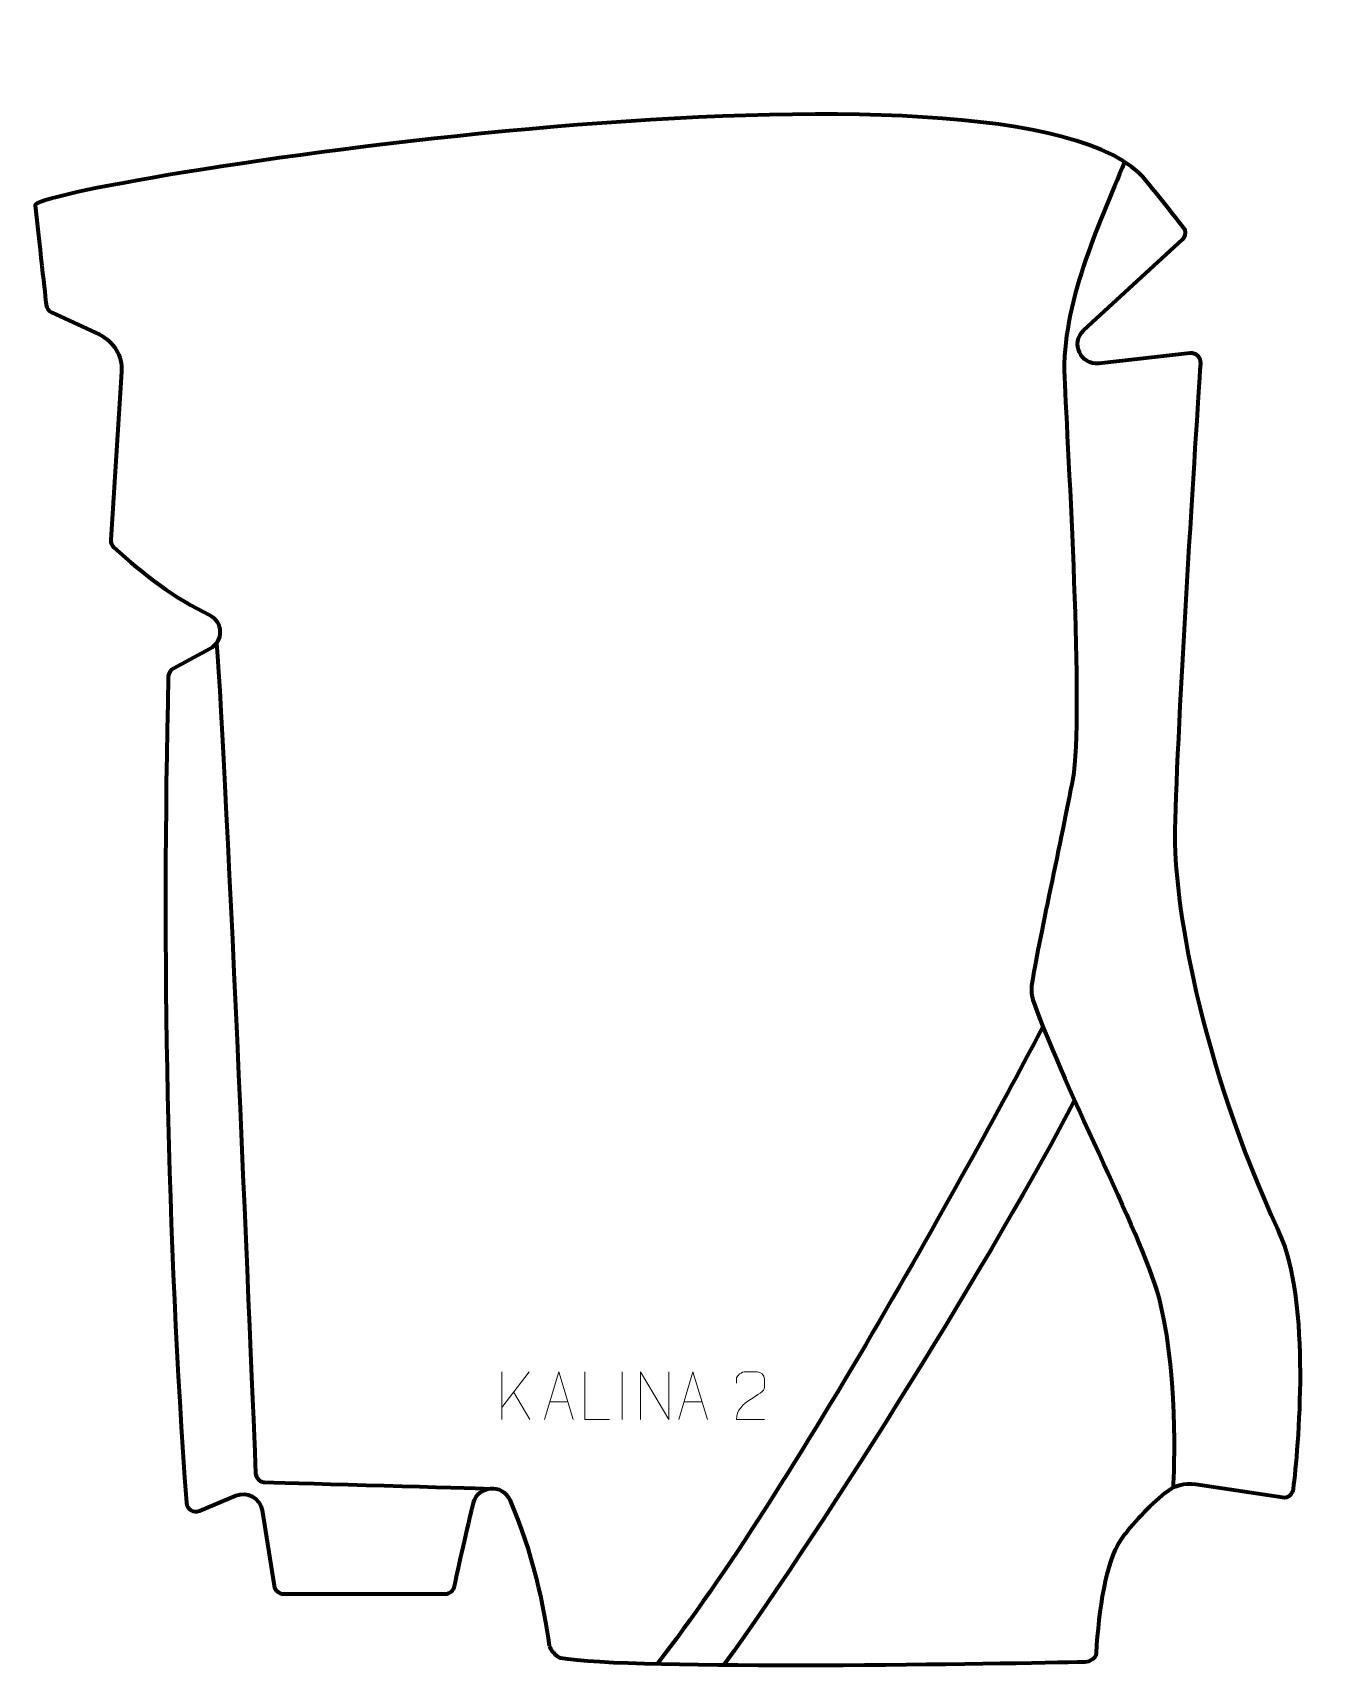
# Model space of a CAD drawing. Header units: millimetres. Extents: x -329 to 339, y -442 to 412.
import ezdxf

# ---------------------------------------------------------------- set-up
doc = ezdxf.new("R2010")
doc.units = ezdxf.units.MM
doc.header["$MEASUREMENT"] = 0
for name, color, linetype in [('layer 1', 7, 'Continuous'), ('layer 2', 7, 'Continuous'), ('layer 3', 7, 'Continuous')]:
    doc.layers.add(name, color=color, linetype=linetype)

msp = doc.modelspace()

# ---------------------------------------------------------------- linework, layer by layer
at = {"layer": 'layer 1', "color": 250, "lineweight": 9}
for points in [[(-84.2166, -286.3171), (-84.2166, -286.3171), (-84.2166, -311.2707), (-84.2166, -311.2707)], [(-69.8404, -286.3171), (-69.8404, -286.3171), (-84.2166, -304.9568), (-84.2166, -304.9568)], [(-21.3682, -286.3357), (-21.3682, -286.3357), (-21.3682, -311.3098), (-21.3682, -311.3098)], [(-69.5151, -311.1749), (-69.5151, -311.1749), (-77.9856, -296.8613), (-77.9856, -296.8613)], [(-59.1161, -302.0501), (-59.1161, -302.0501), (-49.6204, -302.0501), (-49.6204, -302.0501)], [(10.8839, -302.0501), (10.8839, -302.0501), (20.3796, -302.0501), (20.3796, -302.0501)]]:
    msp.add_open_spline(points, degree=3, dxfattribs=at)
for points, knots in [([(-61.8387, -311.2995), (-61.8387, -311.2995), (-54.4677, -286.346), (-54.4677, -286.346), (-54.4677, -286.346), (-54.4677, -286.346), (-46.8978, -311.2995), (-46.8978, -311.2995)], [0, 0, 0, 0, 0.33333333, 0.33333333, 0.33333333, 0.33333333, 1, 1, 1, 1]), ([(-27.8937, -311.2996), (-27.8937, -311.2996), (-40.8428, -311.2996), (-40.8428, -311.2996), (-40.8428, -311.2996), (-40.8428, -311.2996), (-40.8428, -286.346), (-40.8428, -286.346)], [0, 0, 0, 0, 0.33333333, 0.33333333, 0.33333333, 0.33333333, 1, 1, 1, 1]), ([(-11.6956, -311.2995), (-11.6956, -311.2995), (-11.6956, -286.346), (-11.6956, -286.346), (-11.6956, -286.346), (-11.6956, -286.346), (2.9592, -311.2995), (2.9592, -311.2995), (2.9592, -311.2995), (2.9592, -311.2995), (2.9592, -286.346), (2.9592, -286.346)], [0, 0, 0, 0, 0.25, 0.25, 0.25, 0.25, 0.5, 0.5, 0.5, 0.5, 1, 1, 1, 1]), ([(8.1613, -311.2995), (8.1613, -311.2995), (15.5323, -286.346), (15.5323, -286.346), (15.5323, -286.346), (15.5323, -286.346), (23.1022, -311.2995), (23.1022, -311.2995)], [0, 0, 0, 0, 0.33333333, 0.33333333, 0.33333333, 0.33333333, 1, 1, 1, 1]), ([(53.0032, -311.3099), (48.0888, -311.3096), (43.1744, -311.3096), (38.2603, -311.3099), (38.2603, -311.3099), (38.2603, -301.3776), (52.9113, -298.7364), (53.0032, -294.4261), (53.0032, -294.4261), (53.0029, -293.002), (53.0029, -291.5783), (53.0032, -290.155), (53.0032, -290.155), (52.9863, -288.0779), (50.8635, -286.3531), (49.1925, -286.3358), (49.1925, -286.3358), (47.1193, -286.3362), (45.0464, -286.3362), (42.974, -286.3358), (42.974, -286.3358), (41.1519, -286.3193), (38.3272, -288.1114), (38.2603, -290.205), (38.2603, -290.205), (38.2603, -290.205), (38.2603, -292.2598), (38.2603, -292.2598)], [0, 0, 0, 0, 0.125, 0.125, 0.125, 0.125, 0.25, 0.25, 0.25, 0.25, 0.375, 0.375, 0.375, 0.375, 0.5, 0.5, 0.5, 0.5, 0.625, 0.625, 0.625, 0.625, 0.75, 0.75, 0.75, 0.75, 1, 1, 1, 1])]:
    msp.add_open_spline(points, degree=3, knots=knots, dxfattribs=at)
at = {"layer": 'layer 2', "color": 230, "lineweight": 200}
msp.add_open_spline([(-59.3762, -429.4029), (-62.4155, -408.2996), (-67.9229, -380.9535), (-80.0239, -353.2207), (-80.0239, -353.2207), (-83.8427, -344.4718), (-96.5787, -345.5129), (-98.8958, -354.7743), (-98.8958, -354.7743), (-103.6325, -373.7086), (-107.2908, -390.7947), (-108.8462, -398.2643), (-108.8462, -398.2643), (-109.3288, -400.5835), (-111.3721, -402.2433), (-113.7406, -402.2433), (-113.7406, -402.2433), (-113.7406, -402.2433), (-198.0327, -402.2433), (-198.0327, -402.2433), (-198.0327, -402.2433), (-200.4898, -402.2433), (-202.5828, -400.4575), (-202.97, -398.0304), (-202.97, -398.0304), (-202.97, -398.0304), (-209.257, -358.6246), (-209.257, -358.6246), (-209.257, -358.6246), (-210.2783, -352.2238), (-217.023, -348.4702), (-222.9994, -350.9767), (-222.9994, -350.9767), (-222.9994, -350.9767), (-241.8981, -358.904), (-241.8981, -358.904), (-241.8981, -358.904), (-245.0515, -360.2265), (-248.5758, -358.065), (-248.8207, -354.6537), (-248.8207, -354.6537), (-258.8713, -214.5381), (-261.756, -70.7445), (-258.2483, 76.33), (-258.2483, 76.33), (-258.2053, 78.1345), (-257.1924, 79.777), (-255.6, 80.6262), (-255.6, 80.6262), (-255.6, 80.6262), (-236.5782, 90.77), (-236.5782, 90.77), (-236.5782, 90.77), (-229.3734, 94.6121), (-229.5452, 105.0353), (-236.8989, 108.5839), (-236.8989, 108.5839), (-254.7692, 117.2082), (-271.0555, 129.5639), (-286.5922, 143.6877), (-286.5922, 143.6877), (-287.7127, 144.7062), (-288.3032, 146.1828), (-288.2072, 147.6942), (-288.2072, 147.6942), (-288.2072, 147.6942), (-282.6492, 235.3757), (-282.6492, 235.3757), (-282.6492, 235.3757), (-282.1282, 243.6007), (-286.7034, 251.3036), (-294.1745, 254.7792), (-294.1745, 254.7792), (-294.1745, 254.7792), (-319.0873, 266.369), (-319.0873, 266.369), (-319.0873, 266.369), (-320.6677, 267.1045), (-321.7511, 268.6095), (-321.9469, 270.342), (-321.9469, 270.342), (-321.9469, 270.342), (-324.9749, 297.1351), (-327.8027, 322.1581), (-327.8027, 322.1581), (-328.9863, 332.6322), (169.231, 412.2811), (248.2669, 339.2645), (248.2669, 339.2645), (251.8268, 335.9758), (272.4504, 309.5085), (272.4821, 309.3887), (272.4821, 309.3887), (272.9393, 307.6586), (272.455, 305.7344), (271.0365, 304.4281), (271.0365, 304.4281), (271.0365, 304.4281), (219.5963, 257.0546), (219.5963, 257.0546), (219.5963, 257.0546), (212.4878, 250.5078), (217.8751, 238.6848), (227.4787, 239.7565), (227.4787, 239.7565), (227.4787, 239.7565), (275.0579, 245.0658), (275.0579, 245.0658), (275.0579, 245.0658), (278.1503, 245.4108), (280.8039, 242.8793), (280.6018, 239.7734), (280.6018, 239.7734), (278.484, 207.1964), (268.3925, 50.0559), (267.2565, -3.5146), (267.2565, -3.5146), (266.4804, -40.0916), (280.002, -123.6876), (321.24, -212.7538), (321.24, -212.7538), (338.8277, -250.7402), (331.4377, -327.0651), (329.0509, -347.4994), (329.0509, -347.4994), (328.7224, -350.3078), (326.1309, -352.2837), (323.3355, -351.86), (323.3355, -351.86), (323.3355, -351.86), (277.9912, -344.9886), (277.9912, -344.9886), (277.9912, -344.9886), (272.2476, -344.1183), (266.4063, -345.782), (261.9945, -349.5617), (261.9945, -349.5617), (253.954, -356.4514), (244.7719, -365.4085), (238.8893, -374.2434), (238.8893, -374.2434), (231.254, -385.7108), (227.5046, -410.1727), (226.1536, -433.2465), (226.1536, -433.2465), (226.0008, -435.8576), (222.7147, -437.5477), (220.2047, -437.6125), (220.2047, -437.6125), (183.5285, -438.5605), (-17.9207, -442.0844), (-53.4542, -435.6206), (-53.4542, -435.6206), (-55.7077, -435.2107), (-59.1691, -430.8413), (-59.3762, -429.4029)], degree=3, knots=[0, 0, 0, 0, 0.025, 0.025, 0.025, 0.025, 0.05, 0.05, 0.05, 0.05, 0.075, 0.075, 0.075, 0.075, 0.1, 0.1, 0.1, 0.1, 0.125, 0.125, 0.125, 0.125, 0.15, 0.15, 0.15, 0.15, 0.175, 0.175, 0.175, 0.175, 0.2, 0.2, 0.2, 0.2, 0.225, 0.225, 0.225, 0.225, 0.25, 0.25, 0.25, 0.25, 0.275, 0.275, 0.275, 0.275, 0.3, 0.3, 0.3, 0.3, 0.325, 0.325, 0.325, 0.325, 0.35, 0.35, 0.35, 0.35, 0.375, 0.375, 0.375, 0.375, 0.4, 0.4, 0.4, 0.4, 0.425, 0.425, 0.425, 0.425, 0.45, 0.45, 0.45, 0.45, 0.475, 0.475, 0.475, 0.475, 0.5, 0.5, 0.5, 0.5, 0.525, 0.525, 0.525, 0.525, 0.55, 0.55, 0.55, 0.55, 0.575, 0.575, 0.575, 0.575, 0.6, 0.6, 0.6, 0.6, 0.625, 0.625, 0.625, 0.625, 0.65, 0.65, 0.65, 0.65, 0.675, 0.675, 0.675, 0.675, 0.7, 0.7, 0.7, 0.7, 0.725, 0.725, 0.725, 0.725, 0.75, 0.75, 0.75, 0.75, 0.775, 0.775, 0.775, 0.775, 0.8, 0.8, 0.8, 0.8, 0.825, 0.825, 0.825, 0.825, 0.85, 0.85, 0.85, 0.85, 0.875, 0.875, 0.875, 0.875, 0.9, 0.9, 0.9, 0.9, 0.925, 0.925, 0.925, 0.925, 0.95, 0.95, 0.95, 0.95, 1, 1, 1, 1], dxfattribs=at)
at = {"layer": 'layer 3', "color": 142, "lineweight": 200}
for points, knots in [([(240.8594, 344.9178), (227.3127, 311.8481), (207.8864, 270.4713), (209.4802, 232.6203), (209.4802, 232.6203), (211.0737, 194.7693), (219.7595, 55.6554), (213.7834, 22.9839), (213.7834, 22.9839), (208.4617, -6.1059), (195.3074, -64.522), (192.4873, -84.0109), (192.4873, -84.0109), (192.0191, -87.2441), (192.344, -90.5375), (193.4412, -93.6149), (193.4412, -93.6149), (210.1381, -140.4648), (251.9494, -218.6097), (259.4868, -250.6758), (259.4868, -250.6758), (269.6627, -293.9652), (266.1215, -346.836), (266.1215, -346.836)], [0, 0, 0, 0, 0.14285714, 0.14285714, 0.14285714, 0.14285714, 0.28571429, 0.28571429, 0.28571429, 0.28571429, 0.42857143, 0.42857143, 0.42857143, 0.42857143, 0.57142857, 0.57142857, 0.57142857, 0.57142857, 0.71428571, 0.71428571, 0.71428571, 0.71428571, 1, 1, 1, 1]), ([(-233.0869, 93.8306), (-227.8792, 28.3625), (-214.4147, -296.4069), (-212.6498, -339.2419), (-212.6498, -339.2419), (-212.5415, -341.8698), (-210.4174, -343.9628), (-207.7885, -344.033), (-207.7885, -344.033), (-186.7915, -344.5943), (-101.6691, -346.881), (-90.8921, -347.3533)], [0, 0, 0, 0, 0.25, 0.25, 0.25, 0.25, 0.5, 0.5, 0.5, 0.5, 1, 1, 1, 1])]:
    msp.add_open_spline(points, degree=3, knots=knots, dxfattribs=at)
for points in [[(198.2549, -106.3133), (169.0065, -162.1597), (66.495, -350.0432), (-2.8207, -438.3721)], [(214.7548, -144.5979), (174.8164, -221.5903), (86.0989, -364.1362), (31.7133, -439.2852)]]:
    msp.add_open_spline(points, degree=3, dxfattribs=at)

doc.saveas('drawing.dxf')
